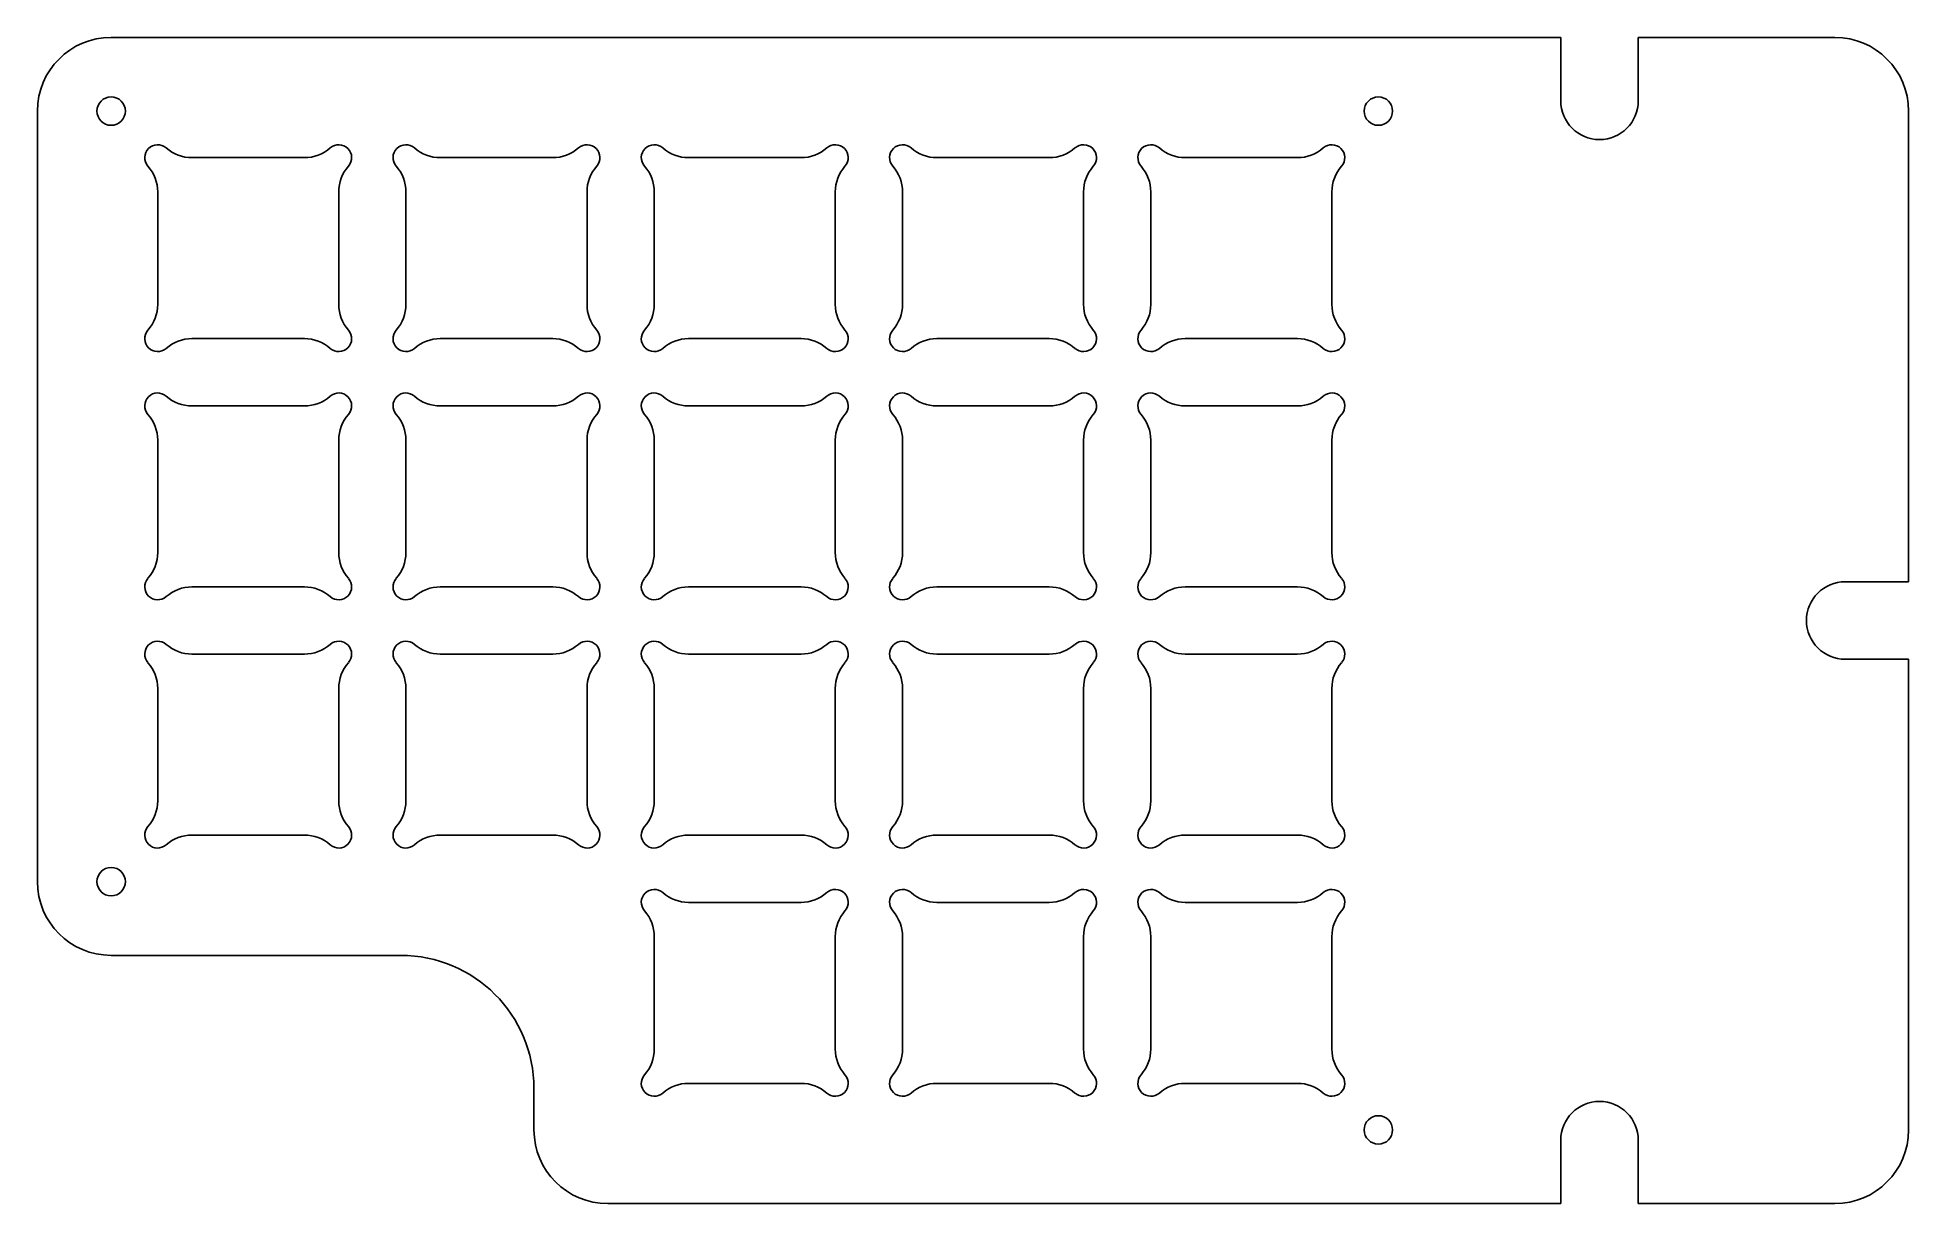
# Model space of a CAD drawing. Extents: x -7 to 138, y -84 to 7.
import ezdxf

# ---------------------------------------------------------------- set-up
doc = ezdxf.new("R2010")
doc.units = 0
doc.layers.add('VISIBLE', color=7, linetype='CONTINUOUS')

msp = doc.modelspace()

# ---------------------------------------------------------------- linework, layer by layer
at = {"layer": 'VISIBLE'}
for p, q in [((-1, 6.7), (111.1, 6.7)), ((111.1, 6.7), (111.1, 1.8)), ((117.1, 6.7), (132.3, 6.7)), ((117.1, 1.8), (117.1, 6.7)), ((-6.7, 1), (-6.7, -58.6)), ((138, 1), (138, -35.4)), ((5.25, -2.6), (13.95, -2.6)), ((24.45, -2.6), (33.15, -2.6)), ((43.65, -2.6), (52.35, -2.6)), ((62.85, -2.6), (71.55, -2.6)), ((82.05, -2.6), (90.75, -2.6)), ((2.6, -5.25), (2.6, -13.95)), ((16.6, -5.25), (16.6, -13.95)), ((21.8, -5.25), (21.8, -13.95)), ((35.8, -5.25), (35.8, -13.95)), ((41, -5.25), (41, -13.95)), ((55, -5.25), (55, -13.95)), ((60.2, -5.25), (60.2, -13.95)), ((74.2, -5.25), (74.2, -13.95)), ((79.4, -5.25), (79.4, -13.95)), ((93.4, -5.25), (93.4, -13.95)), ((5.25, -16.6), (13.95, -16.6)), ((24.45, -16.6), (33.15, -16.6)), ((43.65, -16.6), (52.35, -16.6)), ((62.85, -16.6), (71.55, -16.6)), ((82.05, -16.6), (90.75, -16.6)), ((5.25, -21.8), (13.95, -21.8)), ((24.45, -21.8), (33.15, -21.8)), ((43.65, -21.8), (52.35, -21.8)), ((62.85, -21.8), (71.55, -21.8)), ((82.05, -21.8), (90.75, -21.8)), ((2.6, -24.45), (2.6, -33.15)), ((16.6, -24.45), (16.6, -33.15)), ((21.8, -24.45), (21.8, -33.15)), ((35.8, -24.45), (35.8, -33.15)), ((41, -24.45), (41, -33.15)), ((55, -24.45), (55, -33.15)), ((60.2, -24.45), (60.2, -33.15)), ((74.2, -24.45), (74.2, -33.15)), ((79.4, -24.45), (79.4, -33.15)), ((93.4, -24.45), (93.4, -33.15)), ((5.25, -35.8), (13.95, -35.8)), ((24.45, -35.8), (33.15, -35.8)), ((43.65, -35.8), (52.35, -35.8)), ((62.85, -35.8), (71.55, -35.8)), ((82.05, -35.8), (90.75, -35.8)), ((133.1, -35.4), (138, -35.4)), ((5.25, -41), (13.95, -41)), ((24.45, -41), (33.15, -41)), ((43.65, -41), (52.35, -41)), ((62.85, -41), (71.55, -41)), ((82.05, -41), (90.75, -41)), ((138, -41.4), (133.1, -41.4)), ((138, -41.4), (138, -77.8)), ((2.6, -43.65), (2.6, -52.35)), ((16.6, -43.65), (16.6, -52.35)), ((21.8, -43.65), (21.8, -52.35)), ((35.8, -43.65), (35.8, -52.35)), ((41, -43.65), (41, -52.35)), ((55, -43.65), (55, -52.35)), ((60.2, -43.65), (60.2, -52.35)), ((74.2, -43.65), (74.2, -52.35)), ((79.4, -43.65), (79.4, -52.35)), ((93.4, -43.65), (93.4, -52.35)), ((5.25, -55), (13.95, -55)), ((24.45, -55), (33.15, -55)), ((43.65, -55), (52.35, -55)), ((62.85, -55), (71.55, -55)), ((82.05, -55), (90.75, -55)), ((43.65, -60.2), (52.35, -60.2)), ((62.85, -60.2), (71.55, -60.2)), ((82.05, -60.2), (90.75, -60.2)), ((41, -62.85), (41, -71.55)), ((55, -62.85), (55, -71.55)), ((60.2, -62.85), (60.2, -71.55)), ((74.2, -62.85), (74.2, -71.55)), ((79.4, -62.85), (79.4, -71.55)), ((93.4, -62.85), (93.4, -71.55)), ((-1, -64.3), (21.4, -64.3)), ((31.7, -74.6), (31.7, -77.8)), ((43.65, -74.2), (52.35, -74.2)), ((62.85, -74.2), (71.55, -74.2)), ((82.05, -74.2), (90.75, -74.2)), ((111.1, -83.5), (111.1, -78.6)), ((117.1, -78.6), (117.1, -83.5)), ((111.1, -83.5), (37.4, -83.5)), ((132.3, -83.5), (117.1, -83.5))]:
    msp.add_line(p, q, dxfattribs=at)
for centre in [(-1, 1), (97, 1), (-1, -58.6), (97, -77.8)]:
    msp.add_circle(centre, 1.1, dxfattribs=at)
for centre, radius, start, end in [((-1, 1), 5.7, 90, 180), ((132.3, 1), 5.7, 0, 90), ((114.1, 1.8), 3, 180, 0), ((2.6, -2.6), 1, 48.5904, 221.4096), ((5.25, 0.4), 3, 228.5904, 270), ((13.95, 0.4), 3, 270, 311.4096), ((16.6, -2.6), 1, 318.5904, 131.4096), ((21.8, -2.6), 1, 48.5904, 221.4096), ((24.45, 0.4), 3, 228.5904, 270), ((33.15, 0.4), 3, 270, 311.4096), ((35.8, -2.6), 1, 318.5904, 131.4096), ((41, -2.6), 1, 48.5904, 221.4096), ((43.65, 0.4), 3, 228.5904, 270), ((52.35, 0.4), 3, 270, 311.4096), ((55, -2.6), 1, 318.5904, 131.4096), ((60.2, -2.6), 1, 48.5904, 221.4096), ((62.85, 0.4), 3, 228.5904, 270), ((71.55, 0.4), 3, 270, 311.4096), ((74.2, -2.6), 1, 318.5904, 131.4096), ((79.4, -2.6), 1, 48.5904, 221.4096), ((82.05, 0.4), 3, 228.5904, 270), ((90.75, 0.4), 3, 270, 311.4096), ((93.4, -2.6), 1, 318.5904, 131.4096), ((-0.4, -5.25), 3, 0, 41.4096), ((19.6, -5.25), 3, 138.5904, 180), ((18.8, -5.25), 3, 0, 41.4096), ((38.8, -5.25), 3, 138.5904, 180), ((38, -5.25), 3, 0, 41.4096), ((58, -5.25), 3, 138.5904, 180), ((57.2, -5.25), 3, 0, 41.4096), ((77.2, -5.25), 3, 138.5904, 180), ((76.4, -5.25), 3, 0, 41.4096), ((96.4, -5.25), 3, 138.5904, 180), ((-0.4, -13.95), 3, 318.5904, 0), ((19.6, -13.95), 3, 180, 221.4096), ((18.8, -13.95), 3, 318.5904, 0), ((38.8, -13.95), 3, 180, 221.4096), ((38, -13.95), 3, 318.5904, 0), ((58, -13.95), 3, 180, 221.4096), ((57.2, -13.95), 3, 318.5904, 0), ((77.2, -13.95), 3, 180, 221.4096), ((76.4, -13.95), 3, 318.5904, 0), ((96.4, -13.95), 3, 180, 221.4096), ((2.6, -16.6), 1, 138.5904, 311.4096), ((5.25, -19.6), 3, 90, 131.4096), ((13.95, -19.6), 3, 48.5904, 90), ((16.6, -16.6), 1, 228.5904, 41.4096), ((21.8, -16.6), 1, 138.5904, 311.4096), ((24.45, -19.6), 3, 90, 131.4096), ((33.15, -19.6), 3, 48.5904, 90), ((35.8, -16.6), 1, 228.5904, 41.4096), ((41, -16.6), 1, 138.5904, 311.4096), ((43.65, -19.6), 3, 90, 131.4096), ((52.35, -19.6), 3, 48.5904, 90), ((55, -16.6), 1, 228.5904, 41.4096), ((60.2, -16.6), 1, 138.5904, 311.4096), ((62.85, -19.6), 3, 90, 131.4096), ((71.55, -19.6), 3, 48.5904, 90), ((74.2, -16.6), 1, 228.5904, 41.4096), ((79.4, -16.6), 1, 138.5904, 311.4096), ((82.05, -19.6), 3, 90, 131.4096), ((90.75, -19.6), 3, 48.5904, 90), ((93.4, -16.6), 1, 228.5904, 41.4096), ((2.6, -21.8), 1, 48.5904, 221.4096), ((5.25, -18.8), 3, 228.5904, 270), ((13.95, -18.8), 3, 270, 311.4096), ((16.6, -21.8), 1, 318.5904, 131.4096), ((21.8, -21.8), 1, 48.5904, 221.4096), ((24.45, -18.8), 3, 228.5904, 270), ((33.15, -18.8), 3, 270, 311.4096), ((35.8, -21.8), 1, 318.5904, 131.4096), ((41, -21.8), 1, 48.5904, 221.4096), ((43.65, -18.8), 3, 228.5904, 270), ((52.35, -18.8), 3, 270, 311.4096), ((55, -21.8), 1, 318.5904, 131.4096), ((60.2, -21.8), 1, 48.5904, 221.4096), ((62.85, -18.8), 3, 228.5904, 270), ((71.55, -18.8), 3, 270, 311.4096), ((74.2, -21.8), 1, 318.5904, 131.4096), ((79.4, -21.8), 1, 48.5904, 221.4096), ((82.05, -18.8), 3, 228.5904, 270), ((90.75, -18.8), 3, 270, 311.4096), ((93.4, -21.8), 1, 318.5904, 131.4096), ((-0.4, -24.45), 3, 0, 41.4096), ((19.6, -24.45), 3, 138.5904, 180), ((18.8, -24.45), 3, 0, 41.4096), ((38.8, -24.45), 3, 138.5904, 180), ((38, -24.45), 3, 0, 41.4096), ((58, -24.45), 3, 138.5904, 180), ((57.2, -24.45), 3, 0, 41.4096), ((77.2, -24.45), 3, 138.5904, 180), ((76.4, -24.45), 3, 0, 41.4096), ((96.4, -24.45), 3, 138.5904, 180), ((-0.4, -33.15), 3, 318.5904, 0), ((19.6, -33.15), 3, 180, 221.4096), ((18.8, -33.15), 3, 318.5904, 0), ((38.8, -33.15), 3, 180, 221.4096), ((38, -33.15), 3, 318.5904, 0), ((58, -33.15), 3, 180, 221.4096), ((57.2, -33.15), 3, 318.5904, 0), ((77.2, -33.15), 3, 180, 221.4096), ((76.4, -33.15), 3, 318.5904, 0), ((96.4, -33.15), 3, 180, 221.4096), ((2.6, -35.8), 1, 138.5904, 311.4096), ((5.25, -38.8), 3, 90, 131.4096), ((13.95, -38.8), 3, 48.5904, 90), ((16.6, -35.8), 1, 228.5904, 41.4096), ((21.8, -35.8), 1, 138.5904, 311.4096), ((24.45, -38.8), 3, 90, 131.4096), ((33.15, -38.8), 3, 48.5904, 90), ((35.8, -35.8), 1, 228.5904, 41.4096), ((41, -35.8), 1, 138.5904, 311.4096), ((43.65, -38.8), 3, 90, 131.4096), ((52.35, -38.8), 3, 48.5904, 90), ((55, -35.8), 1, 228.5904, 41.4096), ((60.2, -35.8), 1, 138.5904, 311.4096), ((62.85, -38.8), 3, 90, 131.4096), ((71.55, -38.8), 3, 48.5904, 90), ((74.2, -35.8), 1, 228.5904, 41.4096), ((79.4, -35.8), 1, 138.5904, 311.4096), ((82.05, -38.8), 3, 90, 131.4096), ((90.75, -38.8), 3, 48.5904, 90), ((93.4, -35.8), 1, 228.5904, 41.4096), ((133.1, -38.4), 3, 90, 270), ((2.6, -41), 1, 48.5904, 221.4096), ((5.25, -38), 3, 228.5904, 270), ((13.95, -38), 3, 270, 311.4096), ((16.6, -41), 1, 318.5904, 131.4096), ((21.8, -41), 1, 48.5904, 221.4096), ((24.45, -38), 3, 228.5904, 270), ((33.15, -38), 3, 270, 311.4096), ((35.8, -41), 1, 318.5904, 131.4096), ((41, -41), 1, 48.5904, 221.4096), ((43.65, -38), 3, 228.5904, 270), ((52.35, -38), 3, 270, 311.4096), ((55, -41), 1, 318.5904, 131.4096), ((60.2, -41), 1, 48.5904, 221.4096), ((62.85, -38), 3, 228.5904, 270), ((71.55, -38), 3, 270, 311.4096), ((74.2, -41), 1, 318.5904, 131.4096), ((79.4, -41), 1, 48.5904, 221.4096), ((82.05, -38), 3, 228.5904, 270), ((90.75, -38), 3, 270, 311.4096), ((93.4, -41), 1, 318.5904, 131.4096), ((-0.4, -43.65), 3, 0, 41.4096), ((19.6, -43.65), 3, 138.5904, 180), ((18.8, -43.65), 3, 0, 41.4096), ((38.8, -43.65), 3, 138.5904, 180), ((38, -43.65), 3, 0, 41.4096), ((58, -43.65), 3, 138.5904, 180), ((57.2, -43.65), 3, 0, 41.4096), ((77.2, -43.65), 3, 138.5904, 180), ((76.4, -43.65), 3, 0, 41.4096), ((96.4, -43.65), 3, 138.5904, 180), ((-0.4, -52.35), 3, 318.5904, 0), ((19.6, -52.35), 3, 180, 221.4096), ((18.8, -52.35), 3, 318.5904, 0), ((38.8, -52.35), 3, 180, 221.4096), ((38, -52.35), 3, 318.5904, 0), ((58, -52.35), 3, 180, 221.4096), ((57.2, -52.35), 3, 318.5904, 0), ((77.2, -52.35), 3, 180, 221.4096), ((76.4, -52.35), 3, 318.5904, 0), ((96.4, -52.35), 3, 180, 221.4096), ((2.6, -55), 1, 138.5904, 311.4096), ((16.6, -55), 1, 228.5904, 41.4096), ((21.8, -55), 1, 138.5904, 311.4096), ((35.8, -55), 1, 228.5904, 41.4096), ((41, -55), 1, 138.5904, 311.4096), ((55, -55), 1, 228.5904, 41.4096), ((60.2, -55), 1, 138.5904, 311.4096), ((74.2, -55), 1, 228.5904, 41.4096), ((79.4, -55), 1, 138.5904, 311.4096), ((93.4, -55), 1, 228.5904, 41.4096), ((5.25, -58), 3, 90, 131.4096), ((13.95, -58), 3, 48.5904, 90), ((24.45, -58), 3, 90, 131.4096), ((33.15, -58), 3, 48.5904, 90), ((43.65, -58), 3, 90, 131.4096), ((52.35, -58), 3, 48.5904, 90), ((62.85, -58), 3, 90, 131.4096), ((71.55, -58), 3, 48.5904, 90), ((82.05, -58), 3, 90, 131.4096), ((90.75, -58), 3, 48.5904, 90), ((-1, -58.6), 5.7, 180, 270), ((41, -60.2), 1, 48.5904, 221.4096), ((55, -60.2), 1, 318.5904, 131.4096), ((60.2, -60.2), 1, 48.5904, 221.4096), ((74.2, -60.2), 1, 318.5904, 131.4096), ((79.4, -60.2), 1, 48.5904, 221.4096), ((93.4, -60.2), 1, 318.5904, 131.4096), ((43.65, -57.2), 3, 228.5904, 270), ((52.35, -57.2), 3, 270, 311.4096), ((62.85, -57.2), 3, 228.5904, 270), ((71.55, -57.2), 3, 270, 311.4096), ((82.05, -57.2), 3, 228.5904, 270), ((90.75, -57.2), 3, 270, 311.4096), ((38, -62.85), 3, 0, 41.4096), ((58, -62.85), 3, 138.5904, 180), ((57.2, -62.85), 3, 0, 41.4096), ((77.2, -62.85), 3, 138.5904, 180), ((76.4, -62.85), 3, 0, 41.4096), ((96.4, -62.85), 3, 138.5904, 180), ((21.4, -74.6), 10.3, 0, 90), ((38, -71.55), 3, 318.5904, 0), ((58, -71.55), 3, 180, 221.4096), ((57.2, -71.55), 3, 318.5904, 0), ((77.2, -71.55), 3, 180, 221.4096), ((76.4, -71.55), 3, 318.5904, 0), ((96.4, -71.55), 3, 180, 221.4096), ((41, -74.2), 1, 138.5904, 311.4096), ((55, -74.2), 1, 228.5904, 41.4096), ((60.2, -74.2), 1, 138.5904, 311.4096), ((74.2, -74.2), 1, 228.5904, 41.4096), ((79.4, -74.2), 1, 138.5904, 311.4096), ((93.4, -74.2), 1, 228.5904, 41.4096), ((43.65, -77.2), 3, 90, 131.4096), ((52.35, -77.2), 3, 48.5904, 90), ((62.85, -77.2), 3, 90, 131.4096), ((71.55, -77.2), 3, 48.5904, 90), ((82.05, -77.2), 3, 90, 131.4096), ((90.75, -77.2), 3, 48.5904, 90), ((114.1, -78.6), 3, 0, 180), ((37.4, -77.8), 5.7, 180, 270), ((132.3, -77.8), 5.7, 270, 0)]:
    msp.add_arc(centre, radius, start, end, dxfattribs=at)

doc.saveas('drawing.dxf')
